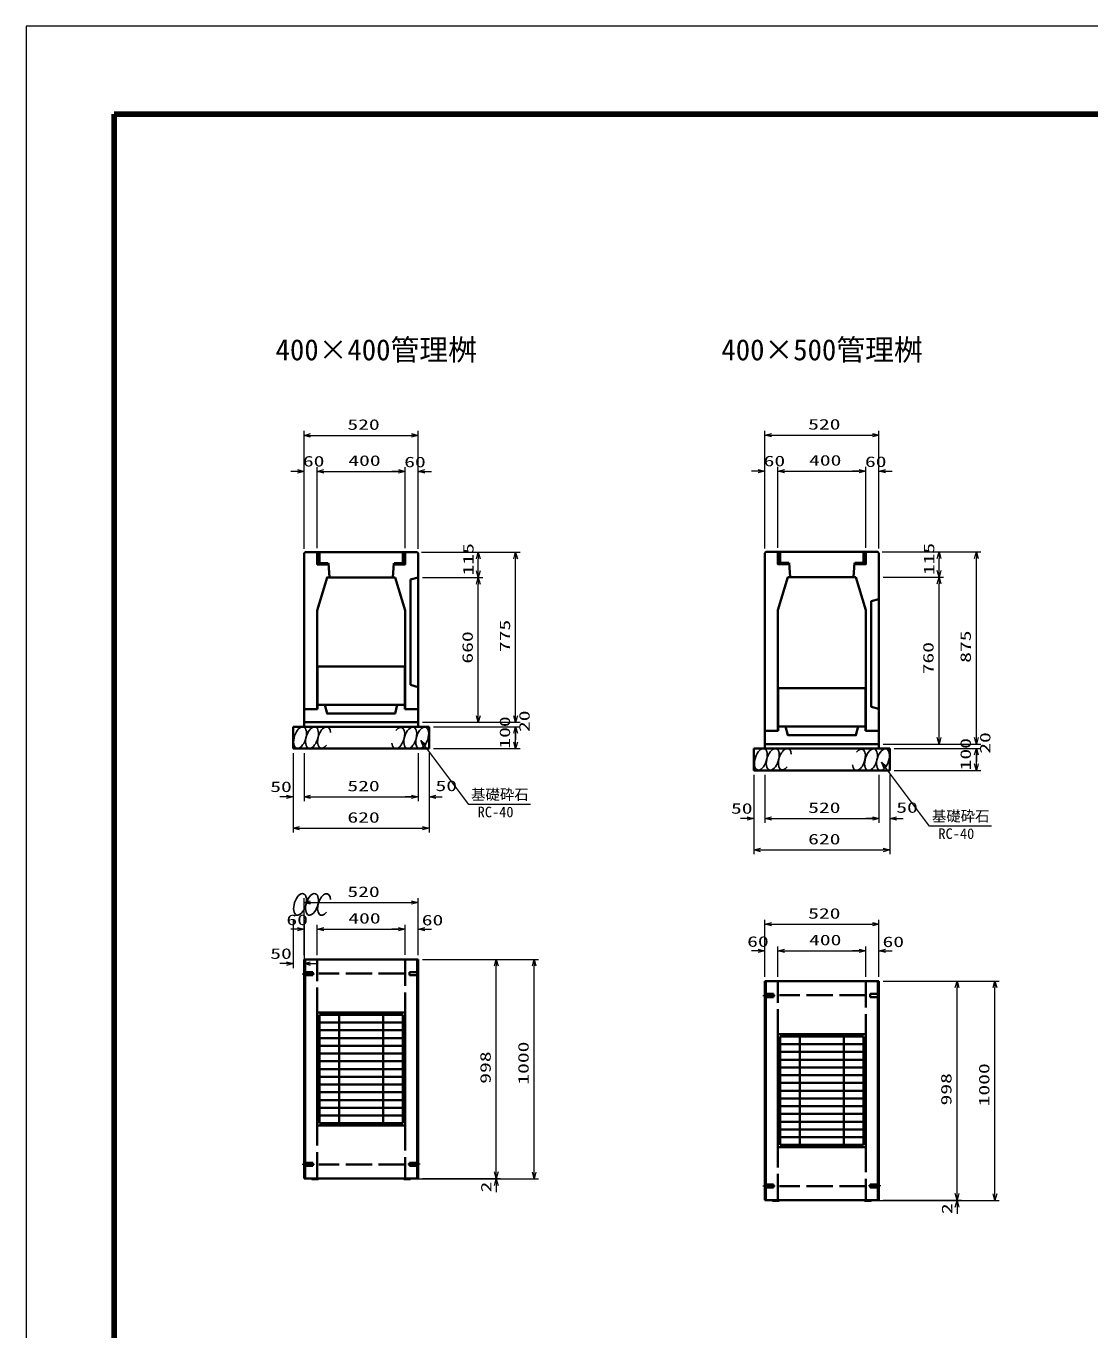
# Model space of a CAD drawing. Units: millimetres on the paper. Extents: x 0 to 841, y 0 to 594.
# Drawn here: x 0 to 242.4, y 297 to 594 of the extents above; entities that cross this region are included whole.
import ezdxf
from ezdxf.enums import TextEntityAlignment as Align

# ---------------------------------------------------------------- set-up
doc = ezdxf.new("R2010")
doc.units = ezdxf.units.MM
doc.linetypes.add('DASHED', pattern=[7.5, 6, -1.5])
doc.linetypes.add('USER2', pattern=[18.5, 12, -1.5, 3.5, -1.5])
for name, color, linetype, lineweight in [('D-BMK（構造物基準線）', 2, 'USER2', 18), ('D-STR-DIM（寸法）', 7, 'Continuous', 13), ('D-STR-HTXT(基礎砕石-旗)', 7, 'Continuous', 13), ('D-STR-STRF(グリ)', 7, 'Continuous', 25), ('D-STR（構造物）', 1, 'Continuous', 35), ('D-TTL-LINE（区切線）', 7, 'Continuous', 18), ('D-TTL（外枠）', 2, 'Continuous', 140)]:
    doc.layers.add(name, color=color, linetype=linetype, lineweight=lineweight)
doc.layers.add('D-STR-TXT(文字)', color=7, linetype='Continuous')
doc.styles.add('ＭＳ ゴシック', font='')
doc.styles.get('ＭＳ ゴシック').set_extended_font_data('MS Gothic')

# ---------------------------------------------------------------- blocks, each defined once
blk = doc.blocks.new('_Open30')
at = {"color": 7, "linetype": 'Continuous', "lineweight": 13}
for p, q in [((-1, 0.2679), (0, 0)), ((0, 0), (-1, -0.2679)), ((0, 0), (-1, 0))]:
    blk.add_line(p, q, dxfattribs=at)

msp = doc.modelspace()

# ---------------------------------------------------------------- linework, layer by layer
at = {"layer": 'D-BMK（構造物基準線）'}
for p, q in [((62.862, 378.127), (65.711, 378.127)), ((167.828, 373.185), (170.677, 373.185)), ((62.862, 334.727), (65.711, 334.727)), ((89.786, 334.727), (86.936, 334.727)), ((167.828, 329.785), (170.677, 329.785)), ((194.752, 329.785), (191.902, 329.785))]:
    msp.add_line(p, q, dxfattribs=at)
at = {"layer": 'D-STR-DIM（寸法）'}
for p, q in [((63.324, 493.562), (63.324, 501.771)), ((64.824, 500.771), (87.824, 500.771)), ((89.324, 493.562), (89.324, 501.771)), ((168.29, 493.621), (168.29, 501.83)), ((169.79, 500.83), (192.79, 500.83)), ((194.29, 493.621), (194.29, 501.83)), ((63.324, 474.909), (63.324, 493.562)), ((66.324, 475.099), (66.324, 493.562)), ((66.324, 475.099), (66.324, 493.562)), ((86.324, 475.099), (86.324, 493.562)), ((86.324, 475.099), (86.324, 493.562)), ((89.324, 474.906), (89.324, 493.562)), ((168.29, 474.968), (168.29, 493.621)), ((171.29, 475.158), (171.29, 493.621)), ((171.29, 475.158), (171.29, 493.621)), ((191.29, 475.158), (191.29, 493.621)), ((191.29, 475.158), (191.29, 493.621)), ((194.29, 474.965), (194.29, 493.621)), ((61.824, 492.562), (60.324, 492.562)), ((67.824, 492.562), (69.324, 492.562)), ((67.824, 492.562), (84.824, 492.562)), ((84.824, 492.562), (83.324, 492.562)), ((90.824, 492.562), (92.324, 492.562)), ((166.79, 492.621), (165.29, 492.621)), ((172.79, 492.621), (174.29, 492.621)), ((172.79, 492.621), (189.79, 492.621)), ((189.79, 492.621), (188.29, 492.621)), ((195.79, 492.621), (197.29, 492.621)), ((90.075, 474.154), (112.527, 474.154)), ((90.075, 474.154), (104.029, 474.154)), ((103.029, 469.906), (103.029, 472.654)), ((111.527, 436.906), (111.527, 472.654)), ((195.041, 474.213), (217.493, 474.213)), ((195.041, 474.213), (208.995, 474.213)), ((207.995, 469.965), (207.995, 472.713)), ((216.493, 431.965), (216.493, 472.713)), ((90.325, 468.406), (104.029, 468.406)), ((90.325, 468.406), (104.029, 468.406)), ((103.029, 436.906), (103.029, 466.906)), ((195.291, 468.465), (208.995, 468.465)), ((195.291, 468.465), (208.995, 468.465)), ((207.995, 431.965), (207.995, 466.965)), ((111.527, 436.906), (111.527, 438.406)), ((90.325, 435.406), (112.527, 435.406)), ((90.325, 435.406), (104.029, 435.406)), ((90.325, 435.406), (112.527, 435.406)), ((92.825, 434.406), (112.527, 434.406)), ((92.825, 434.406), (112.527, 434.406)), ((111.527, 430.906), (111.527, 432.906)), ((111.527, 432.906), (111.527, 431.406)), ((216.493, 431.965), (216.493, 433.465)), ((60.824, 428.406), (60.824, 417.439)), ((63.324, 428.406), (63.324, 417.439)), ((63.324, 428.406), (63.324, 417.439)), ((89.325, 428.406), (89.325, 417.439)), ((91.825, 428.406), (91.825, 417.439)), ((92.825, 429.406), (112.527, 429.406)), ((195.291, 430.465), (217.493, 430.465)), ((195.291, 430.465), (208.995, 430.465)), ((195.291, 430.465), (217.493, 430.465)), ((197.791, 429.465), (217.493, 429.465)), ((197.791, 429.465), (217.493, 429.465)), ((216.493, 425.965), (216.493, 427.965)), ((216.493, 427.965), (216.493, 426.465)), ((60.824, 427.406), (60.824, 410.282)), ((89.325, 427.406), (89.325, 417.439)), ((91.825, 427.406), (91.825, 410.282)), ((165.79, 423.465), (165.79, 412.498)), ((165.79, 422.465), (165.79, 405.341)), ((168.29, 423.465), (168.29, 412.498)), ((168.29, 423.465), (168.29, 412.498)), ((194.291, 423.465), (194.291, 412.498)), ((194.291, 422.465), (194.291, 412.498)), ((196.791, 423.465), (196.791, 412.498)), ((196.791, 422.465), (196.791, 405.341)), ((197.791, 424.465), (217.493, 424.465)), ((59.324, 418.439), (57.824, 418.439)), ((64.824, 418.439), (87.825, 418.439)), ((64.824, 418.439), (66.324, 418.439)), ((87.825, 418.439), (86.325, 418.439)), ((93.325, 418.439), (94.825, 418.439)), ((164.29, 413.498), (162.79, 413.498)), ((169.79, 413.498), (192.791, 413.498)), ((169.79, 413.498), (171.29, 413.498)), ((192.791, 413.498), (191.291, 413.498)), ((198.291, 413.498), (199.791, 413.498)), ((62.324, 411.282), (90.325, 411.282)), ((167.29, 406.341), (195.291, 406.341)), ((63.324, 382.377), (63.324, 395.354)), ((89.324, 389.334), (89.324, 395.354)), ((64.824, 394.354), (87.824, 394.354)), ((60.824, 390.407), (60.824, 379.439)), ((63.324, 390.407), (63.324, 379.439)), ((63.324, 382.377), (63.324, 389.303)), ((66.324, 382.377), (66.324, 389.303)), ((66.324, 382.428), (66.324, 389.303)), ((86.324, 382.407), (86.324, 389.303)), ((86.324, 382.407), (86.324, 389.303)), ((89.324, 382.377), (89.324, 389.303)), ((168.29, 377.435), (168.29, 390.412)), ((169.79, 389.412), (192.79, 389.412)), ((194.29, 384.392), (194.29, 390.412)), ((61.824, 388.303), (60.324, 388.303)), ((67.824, 388.303), (84.824, 388.303)), ((67.824, 388.303), (69.324, 388.303)), ((84.824, 388.303), (83.324, 388.303)), ((90.824, 388.303), (92.324, 388.303)), ((166.79, 383.362), (165.29, 383.362)), ((168.29, 377.435), (168.29, 384.362)), ((171.29, 377.435), (171.29, 384.362)), ((171.29, 377.487), (171.29, 384.362)), ((172.79, 383.362), (189.79, 383.362)), ((172.79, 383.362), (174.29, 383.362)), ((189.79, 383.362), (188.29, 383.362)), ((191.29, 377.466), (191.29, 384.362)), ((191.29, 377.466), (191.29, 384.362)), ((194.29, 377.435), (194.29, 384.362)), ((195.79, 383.362), (197.29, 383.362)), ((59.324, 380.439), (57.824, 380.439)), ((64.824, 380.439), (66.324, 380.439)), ((90.324, 381.407), (108.112, 381.407)), ((108.112, 381.407), (116.752, 381.407)), ((107.112, 333.007), (107.112, 379.907)), ((115.752, 332.907), (115.752, 379.907)), ((195.29, 376.466), (213.078, 376.466)), ((212.078, 328.066), (212.078, 374.966)), ((213.078, 376.466), (221.718, 376.466)), ((220.718, 327.966), (220.718, 374.966)), ((107.112, 333.007), (107.112, 334.507)), ((89.074, 331.407), (108.112, 331.407)), ((90.324, 331.507), (108.112, 331.507)), ((90.324, 331.507), (108.112, 331.507)), ((105.675, 331.407), (116.752, 331.407)), ((107.112, 329.907), (107.112, 328.407)), ((212.078, 328.066), (212.078, 329.566)), ((194.04, 326.466), (213.078, 326.466)), ((195.29, 326.566), (213.078, 326.566)), ((195.29, 326.566), (213.078, 326.566)), ((210.641, 326.466), (221.718, 326.466)), ((212.078, 324.966), (212.078, 323.466))]:
    msp.add_line(p, q, dxfattribs=at)
at = {"layer": 'D-STR-HTXT(基礎砕石-旗)'}
for points in [[(114.946, 416.709), (100.843, 416.709), (90.839, 430.035)], [(219.912, 411.768), (205.808, 411.768), (195.805, 425.094)]]:
    msp.add_lwpolyline(points, dxfattribs=at)
at = {"layer": 'D-STR-STRF(グリ)'}
for centre, major_axis in [((62.419, 431.93), (0.79, 2.421)), ((65.14, 431.93), (0.79, 2.421)), ((87.529, 431.849), (-0.771, -2.427)), ((90.25, 431.87), (-0.771, -2.427)), ((167.385, 426.989), (0.79, 2.421)), ((170.106, 426.989), (0.79, 2.421)), ((192.495, 426.908), (-0.771, -2.427)), ((195.216, 426.929), (-0.771, -2.427)), ((62.419, 393.93), (0.79, 2.421)), ((65.14, 393.93), (0.79, 2.421))]:
    msp.add_ellipse(centre, major_axis=major_axis, ratio=0.5139, dxfattribs=at)
for centre, major_axis in [((67.881, 431.93), (0.79, 2.421)), ((84.788, 431.827), (-0.771, -2.427)), ((172.847, 426.989), (0.79, 2.421)), ((189.754, 426.886), (-0.771, -2.427)), ((67.881, 393.93), (0.79, 2.421))]:
    msp.add_ellipse(centre, major_axis=major_axis, ratio=0.5139, start_param=5.3575563, end_param=10.3750652, dxfattribs=at)
at = {"layer": 'D-STR（構造物）'}
for p, q in [((63.574, 474.154), (63.324, 473.909)), ((63.324, 473.909), (63.324, 438.406)), ((63.574, 474.154), (89.075, 474.154)), ((66.624, 471.654), (66.624, 474.154)), ((66.824, 471.654), (66.824, 474.154)), ((85.824, 471.654), (85.824, 474.154)), ((86.024, 471.654), (86.024, 474.154)), ((89.075, 474.154), (89.325, 473.909)), ((89.325, 473.909), (89.325, 438.406)), ((168.54, 474.213), (168.29, 473.968)), ((168.29, 473.968), (168.29, 433.465)), ((168.54, 474.213), (194.041, 474.213)), ((171.59, 471.713), (171.59, 474.213)), ((171.79, 471.713), (171.79, 474.213)), ((190.79, 471.713), (190.79, 474.213)), ((190.99, 471.713), (190.99, 474.213)), ((194.041, 474.213), (194.291, 473.968)), ((194.291, 473.968), (194.291, 433.465)), ((68.824, 471.654), (66.624, 471.654)), ((68.824, 471.354), (68.824, 471.654)), ((68.874, 471.654), (69.124, 468.406)), ((83.774, 471.654), (83.524, 468.406)), ((83.824, 471.654), (86.024, 471.654)), ((83.824, 471.354), (83.824, 471.654)), ((173.79, 471.713), (171.59, 471.713)), ((173.79, 471.413), (173.79, 471.713)), ((173.84, 471.713), (174.09, 468.465)), ((188.74, 471.713), (188.49, 468.465)), ((188.79, 471.713), (190.99, 471.713)), ((188.79, 471.413), (188.79, 471.713)), ((86.325, 460.9), (84.073, 468.406)), ((87.575, 467.906), (89.325, 468.406)), ((87.575, 443.906), (87.575, 467.906)), ((191.291, 460.959), (189.039, 468.465)), ((192.541, 462.965), (194.291, 463.465)), ((66.324, 460.9), (66.324, 438.406)), ((86.325, 460.9), (86.325, 438.406)), ((171.29, 460.959), (171.29, 433.465)), ((191.291, 460.959), (191.291, 433.465)), ((192.541, 438.965), (192.541, 462.965)), ((66.399, 448.156), (66.399, 438.406)), ((87.575, 443.906), (89.325, 443.406)), ((171.365, 443.215), (171.365, 433.465)), ((66.324, 438.406), (63.324, 438.406)), ((66.399, 439.406), (86.25, 439.406)), ((76.324, 437.406), (84.075, 437.406)), ((89.325, 438.406), (86.25, 438.406)), ((89.325, 438.406), (86.325, 438.406)), ((89.325, 434.406), (89.325, 438.406)), ((192.541, 438.965), (194.291, 438.465)), ((60.824, 434.406), (91.825, 434.406)), ((60.824, 434.406), (60.824, 429.406)), ((63.324, 435.406), (89.325, 435.406)), ((91.825, 434.406), (91.825, 429.406)), ((171.365, 434.465), (191.216, 434.465)), ((171.29, 433.465), (168.29, 433.465)), ((181.29, 432.465), (189.041, 432.465)), ((194.291, 433.465), (191.216, 433.465)), ((194.291, 433.465), (191.291, 433.465)), ((194.291, 429.465), (194.291, 433.465)), ((60.824, 429.406), (91.825, 429.406)), ((165.79, 429.465), (196.791, 429.465)), ((165.79, 429.465), (165.79, 424.465)), ((168.29, 430.465), (194.291, 430.465)), ((196.791, 429.465), (196.791, 424.465)), ((165.79, 424.465), (196.791, 424.465)), ((63.324, 381.377), (89.324, 381.377)), ((63.324, 331.477), (63.324, 381.377)), ((63.574, 331.477), (63.574, 381.377)), ((89.074, 381.377), (89.074, 331.477)), ((89.324, 381.377), (89.324, 331.477)), ((168.29, 376.435), (194.29, 376.435)), ((168.29, 326.535), (168.29, 376.435)), ((168.54, 326.535), (168.54, 376.435)), ((194.04, 376.435), (194.04, 326.535)), ((194.29, 376.435), (194.29, 326.535)), ((66.324, 343.577), (66.324, 369.277)), ((66.324, 369.277), (86.324, 369.277)), ((66.824, 344.072), (66.824, 368.782)), ((66.824, 368.782), (85.824, 368.782)), ((71.324, 344.072), (71.324, 368.782)), ((81.324, 344.072), (81.324, 368.782)), ((85.824, 344.072), (85.824, 368.782)), ((86.324, 343.577), (86.324, 369.277)), ((66.824, 367.017), (85.824, 367.017)), ((66.824, 365.252), (85.824, 365.252)), ((66.824, 363.487), (85.824, 363.487)), ((171.29, 338.635), (171.29, 364.335)), ((171.29, 364.335), (191.29, 364.335)), ((171.79, 339.13), (171.79, 363.84)), ((171.79, 363.84), (190.79, 363.84)), ((176.29, 339.13), (176.29, 363.84)), ((186.29, 339.13), (186.29, 363.84)), ((190.79, 339.13), (190.79, 363.84)), ((191.29, 338.635), (191.29, 364.335)), ((66.824, 361.722), (85.824, 361.722)), ((66.824, 359.957), (85.824, 359.957)), ((171.79, 362.075), (190.79, 362.075)), ((171.79, 360.31), (190.79, 360.31)), ((66.824, 358.192), (85.824, 358.192)), ((66.824, 356.427), (85.824, 356.427)), ((171.79, 358.545), (190.79, 358.545)), ((171.79, 356.78), (190.79, 356.78)), ((66.824, 354.662), (85.824, 354.662)), ((171.79, 355.015), (190.79, 355.015)), ((66.824, 352.897), (85.824, 352.897)), ((66.824, 351.132), (85.824, 351.132)), ((171.79, 353.25), (190.79, 353.25)), ((171.79, 351.485), (190.79, 351.485)), ((66.824, 349.367), (85.824, 349.367)), ((66.824, 347.602), (85.824, 347.602)), ((171.79, 349.72), (190.79, 349.72)), ((171.79, 347.955), (190.79, 347.955)), ((66.824, 345.837), (85.824, 345.837)), ((171.79, 346.19), (190.79, 346.19)), ((66.324, 343.577), (86.324, 343.577)), ((66.824, 344.072), (85.824, 344.072)), ((171.79, 344.425), (190.79, 344.425)), ((171.79, 342.66), (190.79, 342.66)), ((171.29, 338.635), (191.29, 338.635)), ((171.79, 340.895), (190.79, 340.895)), ((171.79, 339.13), (190.79, 339.13)), ((89.324, 331.477), (63.324, 331.477)), ((65.074, 331.377), (64.974, 331.477)), ((66.574, 331.377), (65.074, 331.377)), ((66.574, 331.377), (66.674, 331.477)), ((86.074, 331.377), (85.974, 331.477)), ((86.074, 331.377), (87.574, 331.377)), ((87.574, 331.377), (87.674, 331.477)), ((194.29, 326.535), (168.29, 326.535)), ((170.04, 326.435), (169.94, 326.535)), ((171.54, 326.435), (170.04, 326.435)), ((171.54, 326.435), (171.64, 326.535)), ((191.04, 326.435), (190.94, 326.535)), ((191.04, 326.435), (192.54, 326.435)), ((192.54, 326.435), (192.64, 326.535))]:
    msp.add_line(p, q, dxfattribs=at)
at = {"layer": 'D-STR（構造物）', "linetype": 'DASHED'}
for p, q in [((66.324, 331.477), (66.324, 381.377)), ((86.324, 381.377), (86.324, 331.477)), ((63.324, 378.477), (65.324, 378.477)), ((63.324, 377.777), (65.324, 377.777)), ((65.324, 377.777), (65.324, 378.477)), ((86.324, 378.195), (66.674, 378.195)), ((89.324, 378.477), (87.324, 378.477)), ((87.324, 377.777), (87.324, 378.477)), ((89.324, 377.777), (87.324, 377.777)), ((171.29, 326.535), (171.29, 376.435)), ((191.29, 376.435), (191.29, 326.535)), ((168.29, 373.535), (170.29, 373.535)), ((168.29, 372.835), (170.29, 372.835)), ((170.29, 372.835), (170.29, 373.535)), ((191.29, 373.253), (171.64, 373.253)), ((194.29, 373.535), (192.29, 373.535)), ((192.29, 372.835), (192.29, 373.535)), ((194.29, 372.835), (192.29, 372.835)), ((63.324, 335.077), (65.324, 335.077)), ((63.324, 334.377), (65.324, 334.377)), ((65.324, 335.077), (65.324, 334.377)), ((86.324, 334.658), (66.674, 334.658)), ((89.324, 335.077), (87.324, 335.077)), ((87.324, 335.077), (87.324, 334.377)), ((89.324, 334.377), (87.324, 334.377)), ((168.29, 330.135), (170.29, 330.135)), ((170.29, 330.135), (170.29, 329.435)), ((191.29, 329.717), (171.64, 329.717)), ((194.29, 330.135), (192.29, 330.135)), ((192.29, 330.135), (192.29, 329.435)), ((168.29, 329.435), (170.29, 329.435)), ((194.29, 329.435), (192.29, 329.435))]:
    msp.add_line(p, q, dxfattribs=at)
at = {"layer": 'D-STR（構造物）'}
for points in [[(68.824, 471.354), (66.324, 471.354), (66.324, 474.154)], [(83.824, 471.354), (86.324, 471.354), (86.324, 474.154)], [(173.79, 471.413), (171.29, 471.413), (171.29, 474.213)], [(188.79, 471.413), (191.29, 471.413), (191.29, 474.213)], [(66.324, 460.9), (68.576, 468.406), (84.073, 468.406)], [(171.29, 460.959), (173.542, 468.465), (189.039, 468.465)], [(66.399, 448.156), (86.25, 448.156), (86.25, 438.406)], [(171.365, 443.215), (191.216, 443.215), (191.216, 433.465)], [(63.324, 434.406), (63.324, 438.406), (66.399, 438.406)], [(76.324, 437.406), (68.574, 437.406), (68.074, 439.406)], [(76.324, 437.406), (84.075, 437.406), (84.575, 439.406)], [(181.29, 432.465), (173.54, 432.465), (173.04, 434.465)], [(181.29, 432.465), (189.041, 432.465), (189.541, 434.465)], [(168.29, 429.465), (168.29, 433.465), (171.365, 433.465)]]:
    msp.add_lwpolyline(points, dxfattribs=at)
at = {"layer": 'D-TTL-LINE（区切線）'}
for p, q in [((841, 594), (0, 594)), ((0, 594), (0, 0))]:
    msp.add_line(p, q, dxfattribs=at)
at = {"layer": 'D-TTL（外枠）'}
for p, q in [((820.9, 573.9), (20.1, 573.9)), ((20.1, 573.9), (20.1, 20.1))]:
    msp.add_line(p, q, dxfattribs=at)

# ---------------------------------------------------------------- block references
at = {"layer": 'D-STR-DIM（寸法）'}
for p, xscale, yscale, rotation in [((63.324, 500.771), 1.5, 1.5, 180), ((168.29, 500.83), 1.499999, 1.499999, 180), ((171.29, 492.621), 1.499999, 1.499999, 180), ((171.29, 492.621), 1.499999, 1.499999, 180), ((194.29, 492.621), 1.499999, 1.499999, 180), ((66.324, 492.562), 1.5, 1.5, 180), ((66.324, 492.562), 1.5, 1.5, 180), ((89.324, 492.562), 1.5, 1.5, 180), ((103.029, 474.154), 1.5, 1.5, 90), ((111.527, 474.154), 1.5, 1.5, 90), ((207.995, 474.213), 1.499999, 1.499999, 90), ((216.493, 474.213), 1.499999, 1.499999, 90), ((103.029, 468.406), 1.5, 1.5, 270), ((207.995, 468.465), 1.499999, 1.499999, 270), ((103.029, 468.406), 1.5, 1.5, 90), ((207.995, 468.465), 1.499999, 1.499999, 90), ((103.029, 435.406), 1.5, 1.5, 270), ((111.527, 435.406), 1.5, 1.5, 270), ((111.527, 435.406), 1.5, 1.5, 270), ((111.527, 434.406), 1.5, 1.5, 90), ((111.527, 434.406), 1.5, 1.5, 90), ((111.527, 429.406), 1.5, 1.5, 270), ((207.995, 430.465), 1.499999, 1.499999, 270), ((216.493, 430.465), 1.499999, 1.499999, 270), ((216.493, 430.465), 1.499999, 1.499999, 270), ((216.493, 429.465), 1.499999, 1.499999, 90), ((216.493, 429.465), 1.499999, 1.499999, 90), ((216.493, 424.465), 1.499999, 1.499999, 270), ((63.324, 418.439), 1.5, 1.5, 180), ((63.324, 418.439), 1.5, 1.5, 180), ((91.825, 418.439), 1.5, 1.5, 180), ((168.29, 413.498), 1.499999, 1.499999, 180), ((168.29, 413.498), 1.499999, 1.499999, 180), ((196.791, 413.498), 1.499999, 1.499999, 180), ((60.824, 411.282), 1.5, 1.5, 180), ((165.79, 406.341), 1.499999, 1.499999, 180), ((63.324, 394.354), 1.5, 1.5, 180), ((168.29, 389.412), 1.499999, 1.499999, 180), ((66.324, 388.303), 1.5, 1.5, 180), ((66.324, 388.303), 1.5, 1.5, 180), ((89.324, 388.303), 1.5, 1.5, 180), ((171.29, 383.362), 1.499999, 1.499999, 180), ((171.29, 383.362), 1.499999, 1.499999, 180), ((194.29, 383.362), 1.499999, 1.499999, 180), ((63.324, 380.439), 1.5, 1.5, 180), ((107.112, 381.407), 1.5, 1.5, 90), ((115.752, 381.407), 1.5, 1.5, 90), ((212.078, 376.466), 1.499999, 1.499999, 90), ((220.718, 376.466), 1.499999, 1.499999, 90), ((107.112, 331.507), 1.5, 1.5, 270), ((107.112, 331.507), 1.5, 1.5, 270), ((115.752, 331.407), 1.5, 1.5, 270), ((107.112, 331.407), 1.5, 1.5, 90), ((212.078, 326.566), 1.499999, 1.499999, 270), ((212.078, 326.566), 1.499999, 1.499999, 270), ((220.718, 326.466), 1.499999, 1.499999, 270), ((212.078, 326.466), 1.499999, 1.499999, 90)]:
    msp.add_blockref('_Open30', p, dxfattribs=dict(at, xscale=xscale, yscale=yscale, rotation=rotation))
for p, xscale, yscale in [((89.324, 500.771), 1.5, 1.5), ((194.29, 500.83), 1.499999, 1.499999), ((168.29, 492.621), 1.499999, 1.499999), ((191.29, 492.621), 1.499999, 1.499999), ((191.29, 492.621), 1.499999, 1.499999), ((63.324, 492.562), 1.5, 1.5), ((86.324, 492.562), 1.5, 1.5), ((86.324, 492.562), 1.5, 1.5), ((60.824, 418.439), 1.5, 1.5), ((89.325, 418.439), 1.5, 1.5), ((89.325, 418.439), 1.5, 1.5), ((165.79, 413.498), 1.499999, 1.499999), ((194.291, 413.498), 1.499999, 1.499999), ((194.291, 413.498), 1.499999, 1.499999), ((91.825, 411.282), 1.5, 1.5), ((196.791, 406.341), 1.499999, 1.499999), ((89.324, 394.354), 1.5, 1.5), ((194.29, 389.412), 1.499999, 1.499999), ((63.324, 388.303), 1.5, 1.5), ((86.324, 388.303), 1.5, 1.5), ((86.324, 388.303), 1.5, 1.5), ((168.29, 383.362), 1.499999, 1.499999), ((191.29, 383.362), 1.499999, 1.499999), ((191.29, 383.362), 1.499999, 1.499999), ((60.824, 380.439), 1.5, 1.5)]:
    msp.add_blockref('_Open30', p, dxfattribs=dict(at, xscale=xscale, yscale=yscale))
at = {"layer": 'D-STR-HTXT(基礎砕石-旗)', "rotation": 126.89552}
for p, xscale, yscale in [((89.938, 431.235), 1.5, 1.5), ((194.904, 426.294), 1.499999, 1.499999)]:
    msp.add_blockref('_Open30', p, dxfattribs=dict(at, xscale=xscale, yscale=yscale))

# ---------------------------------------------------------------- texts
at = {"layer": 'D-STR-DIM（寸法）', "style": 'ＭＳ ゴシック', "width": 1.5}
for s, p in [('520', (73.199, 501.308)), ('520', (178.165, 501.367)), ('60', (63.06, 492.956)), ('400', (73.408, 493.1)), ('60', (168.026, 493.015)), ('400', (178.373, 493.159)), ('60', (86.144, 492.786)), ('60', (191.11, 492.844)), ('50', (55.627, 418.806)), ('520', (73.199, 418.977)), ('50', (93.277, 419.014)), ('50', (160.592, 413.865)), ('520', (178.165, 414.036)), ('50', (198.242, 414.073)), ('620', (73.2, 411.819)), ('620', (178.165, 406.878)), ('520', (73.199, 394.891)), ('520', (178.165, 389.95)), ('60', (59.309, 388.491)), ('400', (73.407, 388.841)), ('60', (90.143, 388.427)), ('60', (164.275, 383.55)), ('400', (178.373, 383.9)), ('60', (195.109, 383.486)), ('50', (55.627, 380.806))]:
    msp.add_text(s, height=2.405, dxfattribs=at).set_placement(p, align=Align.BOTTOM_LEFT)
for s, p in [('115', (102.654, 468.864)), ('115', (207.62, 468.923)), ('775', (110.99, 451.401)), ('660', (102.492, 448.781)), ('875', (215.956, 448.96)), ('760', (207.458, 446.34)), ('20', (115.442, 433.188)), ('100', (110.99, 429.406)), ('100', (215.956, 424.465)), ('20', (220.408, 428.247)), ('1000', (115.215, 352.865)), ('998', (106.575, 353.082)), ('1000', (220.181, 347.924)), ('998', (211.541, 348.141)), ('2', (106.75, 328.319)), ('2', (211.716, 323.378))]:
    msp.add_text(s, height=2.405, rotation=90, dxfattribs=at).set_placement(p, align=Align.BOTTOM_LEFT)
at = {"layer": 'D-STR-HTXT(基礎砕石-旗)', "style": 'ＭＳ ゴシック'}
for s, p in [('基礎砕石', (101.378, 417.046)), ('RC-40', (102.866, 413.06)), ('基礎砕石', (206.344, 412.105)), ('RC-40', (207.832, 408.118))]:
    msp.add_text(s, height=2.405, dxfattribs=at).set_placement(p, align=Align.BOTTOM_LEFT)
at = {"layer": 'D-STR-TXT(文字)', "style": 'ＭＳ ゴシック'}
for s, p in [('400×400管理桝', (56.838, 516.421)), ('400×500管理桝', (158.396, 516.421))]:
    msp.add_text(s, height=4.811, dxfattribs=at).set_placement(p, align=Align.BOTTOM_LEFT)

doc.saveas('drawing.dxf')
